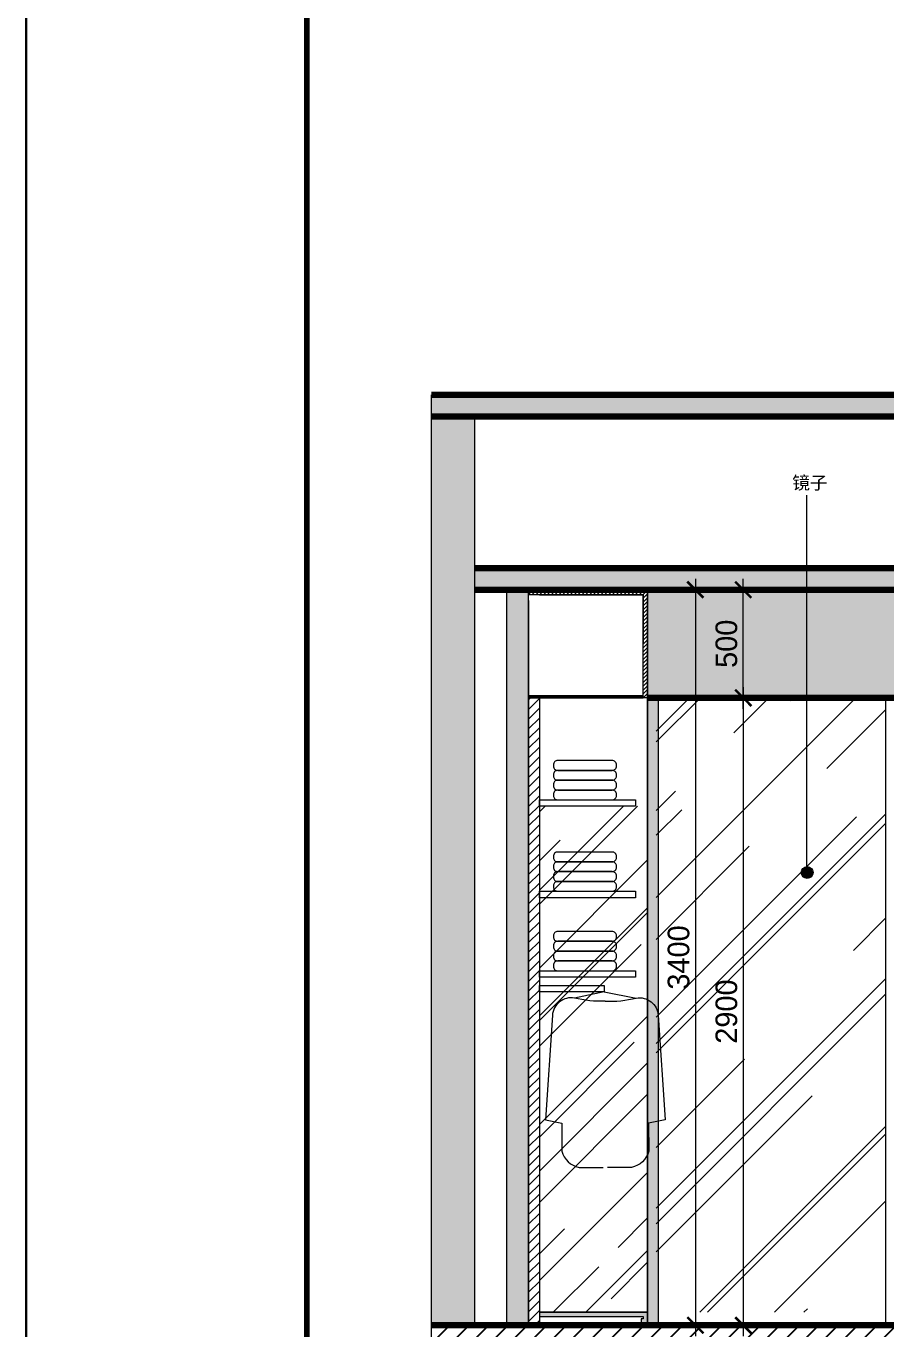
# Model space of a CAD drawing. Header units: millimetres. Extents: x 346472 to 732256, y -34068 to -15883.
# Drawn here: x 706537 to 710513, y -31032 to -25010 of the extents above; entities that cross this region are included whole.
import ezdxf

# ---------------------------------------------------------------- set-up
doc = ezdxf.new("R2010")
doc.units = ezdxf.units.MM
doc.header["$LTSCALE"] = 7
doc.header["$PDMODE"] = 3
doc.layers.get('0').update_dxf_attribs({"lineweight": 0})
doc.layers.add('1', color=1, linetype='Continuous')
doc.layers.add('图框', color=9, linetype='Continuous')
for name, color, linetype, lineweight in [('3', 3, 'Continuous', 0), ('EA7 furniture', 7, 'Continuous', 5), ('MERCHANDISING', 253, 'Continuous', 9), ('PLAN', 1, 'Continuous', 0), ('QUOTE', 251, 'Continuous', 5), ('SECTION', 7, 'Continuous', 5)]:
    doc.layers.add(name, color=color, linetype=linetype, lineweight=lineweight)
doc.styles.get("Standard").update_dxf_attribs({"font": 'STKaiti.ttf'})
doc.styles.add('style1', font='')
doc.styles.get('style1').set_extended_font_data('Century Gothic')
doc.dimstyles.new('1-50', dxfattribs={"dimscale": 50, "dimtxt": 2, "dimasz": 1.5, "dimexe": 1, "dimexo": 1.5, "dimgap": 0.5, "dimtad": 1, "dimdec": 0, "dimzin": 0, "dimdsep": 46, "dimtxsty": 'style1', "dimblk": 'ARCHTICK', "dimcen": 0, "dimdle": 1, "dimclrd": 256, "dimclre": 256, "dimclrt": 30, "dimadec": 0, "dimazin": 0, "dimtfac": 100, "dimtdec": 0, "dimtix": 1, "dimtmove": 2, "dimatfit": 3, "dimldrblk": 'arrow', "dimfxl": 250, "dimtolj": 1, "dimtzin": 0, "dimlwd": -1, "dimlwe": -1, "dimarcsym": 2})

# ---------------------------------------------------------------- blocks, each defined once
blk = doc.blocks.new('frontale')
at = {"layer": 'MERCHANDISING'}
for points in [[(0, 0), (-138.5, -28.2)], [(0, 0), (147.6, -28.2)]]:
    blk.add_lwpolyline(points, dxfattribs=at)
at = {"layer": 'MERCHANDISING', "elevation": 7.6}
for points in [[(4.5, -42.7, -0.069086), (-138.5, -28.2, 0.443599), (-240, -108.1), (-272.6, -590.6), (-195.9, -605.9), (-196.1, -736.2, 0.28689), (-117, -810.8), (-4.9, -810.8)], [(4.5, -42.7, 0.069086), (147.6, -28.2, -0.443599), (249.1, -108.1), (281.7, -590.6), (204.9, -605.9), (205.2, -736.2, -0.28689), (126.1, -810.8), (14, -810.8)]]:
    blk.add_lwpolyline(points, format="xyb", dxfattribs=at)
blk = doc.blocks.new('_ArchTick')
at = {"color": 0, "linetype": 'ByBlock', "const_width": 0.15}
blk.add_lwpolyline([(-0.5, -0.5), (0.5, 0.5)], dxfattribs=at)
blk = doc.blocks.new('*D24')
at = {"layer": 'Defpoints', "color": 0, "lineweight": 5, "transparency": 16777216}
for p in [(709460.9, -28115.3, -1), (709460.9, -31015.3), (709853.4, -31015.3)]:
    blk.add_point(p, dxfattribs=at)
at = {"layer": 'QUOTE', "transparency": 16777216}
for p, q in [((709535.9, -28115.3), (709903.4, -28115.3)), ((709853.4, -28065.3), (709853.4, -31065.3)), ((709535.9, -31015.3), (709903.4, -31015.3))]:
    blk.add_line(p, q, dxfattribs=at)
at = {"layer": 'QUOTE', "transparency": 16777216, "xscale": 75, "yscale": 75, "zscale": 75}
for p, rotation in [((709853.4, -28115.3), 90), ((709853.4, -31015.3), 270)]:
    blk.add_blockref('_ArchTick', p, dxfattribs=dict(at, rotation=rotation))
at = {"layer": 'QUOTE', "color": 30, "transparency": 16777216, "insert": (709775.9, -29565.3), "char_height": 100, "attachment_point": 5, "rotation": 90, "style": 'style1'}
blk.add_mtext('\\A1;2900', dxfattribs=at)
blk = doc.blocks.new('arrow')
at = {"layer": 'PLAN', "ltscale": 100}
blk.add_hatch(color=256, dxfattribs=at).paths.add_polyline_path([(61.552, 175.676), (61.089, 174.566), (63.518, 176.483), (60.443, 176.139)])
for p, q in [((63.518, 176.483), (60.443, 176.139)), ((61.552, 175.676), (60.443, 176.139)), ((61.089, 174.566), (63.518, 176.483)), ((61.552, 175.676), (61.089, 174.566))]:
    blk.add_line(p, q, dxfattribs=at)
blk = doc.blocks.new('*D25')
at = {"layer": 'Defpoints', "color": 0, "lineweight": 5, "transparency": 16777216}
for p in [(709460.9, -27615.3, 0), (709853.4, -27615.3), (709460.9, -28115.3, -1)]:
    blk.add_point(p, dxfattribs=at)
at = {"layer": 'QUOTE', "transparency": 16777216}
for p, q in [((709853.4, -28165.3), (709853.4, -27565.3)), ((709535.9, -27615.3), (709903.4, -27615.3)), ((709535.9, -28115.3), (709903.4, -28115.3))]:
    blk.add_line(p, q, dxfattribs=at)
at = {"layer": 'QUOTE', "transparency": 16777216, "xscale": 75, "yscale": 75, "zscale": 75}
for p, rotation in [((709853.4, -27615.3), 90), ((709853.4, -28115.3), 270)]:
    blk.add_blockref('_ArchTick', p, dxfattribs=dict(at, rotation=rotation))
at = {"layer": 'QUOTE', "color": 30, "transparency": 16777216, "insert": (709775.9, -27865.3), "char_height": 100, "attachment_point": 5, "rotation": 90, "style": 'style1'}
blk.add_mtext('\\A1;500', dxfattribs=at)
blk = doc.blocks.new('*D31')
at = {"layer": 'Defpoints', "color": 0, "lineweight": 5, "transparency": 16777216}
for p in [(709535.9, -27615.3), (709535.9, -31015.3), (709632.1, -31015.3)]:
    blk.add_point(p, dxfattribs=at)
at = {"layer": 'QUOTE', "transparency": 16777216}
for p, q in [((709632.1, -27565.3), (709632.1, -31065.3)), ((709610.9, -27615.3), (709682.1, -27615.3)), ((709610.9, -31015.3), (709682.1, -31015.3))]:
    blk.add_line(p, q, dxfattribs=at)
at = {"layer": 'QUOTE', "transparency": 16777216, "xscale": 75, "yscale": 75, "zscale": 75}
for p, rotation in [((709632.1, -27615.3), 90), ((709632.1, -31015.3), 270)]:
    blk.add_blockref('_ArchTick', p, dxfattribs=dict(at, rotation=rotation))
at = {"layer": 'QUOTE', "color": 30, "transparency": 16777216, "insert": (709554.6, -29315.3), "char_height": 100, "attachment_point": 5, "rotation": 90, "style": 'style1'}
blk.add_mtext('\\A1;3400', dxfattribs=at)

msp = doc.modelspace()

# ---------------------------------------------------------------- hatches: boundary and pattern name
h = msp.add_hatch()
h.set_pattern_fill('AR-RROOF', color=253, scale=15, angle=45)
h.set_pattern_definition([(45, (520709.64, -30300.57), (323.2892, 862.1046), [5715, -762, 1905, -381]), (45, (520933.25, -29807.55), (-627.7199, 88.9045), [1143, -125.73, 2286, -285.75]), (45, (520615.34, -29936.87), (1220.4168, 1581.4231), [3048, -533.4, 1524, -381])])
h.paths.add_polyline_path([(708910.9, -30858.9), (709410.9, -30858.9), (709410.9, -28615.3), (708910.9, -28615.3)])
h.paths.add_polyline_path([(709410.9, -30858.9), (708910.9, -30858.9), (708910.9, -30955.3), (709410.9, -30955.3)])
at = {"layer": '1'}
h = msp.add_hatch(dxfattribs=at)
h.set_pattern_fill('ANSI31', color=254, scale=20, style=0)
h.set_pattern_definition([(45, (586376.205, -5141.1), (-44.90128, 44.90128), [])])
h.paths.add_polyline_path([(708411.9, -31015.3), (708411.9, -31215.3), (720494.6, -31215.3), (720494.6, -31015.3)])
at = {"layer": 'SECTION'}
h = msp.add_hatch(color=0, dxfattribs=at)
h.dxf.hatch_style = 1
h.paths.add_polyline_path([(708411.9, -26715.3), (708411.9, -26815.3), (720494.6, -26815.3), (720494.6, -26715.3)])
h = msp.add_hatch(color=0, dxfattribs=at)
h.dxf.hatch_style = 1
h.paths.add_polyline_path([(708411.9, -31015.3), (708612, -31015.3), (708612, -26815.3), (708411.9, -26815.3)])
h = msp.add_hatch(color=0, dxfattribs=at)
h.dxf.hatch_style = 1
h.paths.add_polyline_path([(708612, -27515.3), (720300.3, -27515.3), (720300.3, -27615.3), (708612, -27615.3)])
h = msp.add_hatch(color=256, dxfattribs=at)
h.dxf.hatch_style = 1
h.paths.add_polyline_path([(708760.9, -27615.3), (708860.9, -27615.3), (708860.9, -27688.8), (708860.9, -31015.3), (708760.9, -31015.3)])
h = msp.add_hatch(dxfattribs=at)
h.set_pattern_fill('ANSI31', color=256, scale=100)
h.set_pattern_definition([(45, (98860.698, -167481.643), (-8.83883476, 8.83883476), [])])
h.paths.add_polyline_path([(709410.9, -27615.3), (709410.9, -28115.3), (709390.9, -28115.3), (709390.9, -27638.8), (708860.8, -27638.8), (708860.8, -27615.3)])
at = {"layer": 'SECTION', "ltscale": 100}
h = msp.add_hatch(color=256, dxfattribs=at)
h.dxf.hatch_style = 1
h.set_gradient(color1=(51, 51, 51), color2=(173, 173, 173), tint=1)
h.paths.add_polyline_path([(717715.5, -28115.3), (717715.5, -27615.3), (709410.9, -27615.3), (709410.9, -28115.3)])
at = {"layer": 'SECTION'}
h = msp.add_hatch(dxfattribs=at)
h.set_pattern_fill('ANSI31', color=256)
h.set_pattern_definition([(45, (520701.565, -14864.1557), (-2.24506403, 2.24506403), [])])
h.paths.add_polyline_path([(708860.8, -28115.3), (709390.9, -28115.3), (709390.9, -28105.3), (708860.8, -28105.3)])
h = msp.add_hatch(dxfattribs=at)
h.set_pattern_fill('ANSI31', color=256, scale=10)
h.set_pattern_definition([(45, (520801.588, -15564.157), (-22.4506403, 22.4506403), [])])
h.paths.add_polyline_path([(708860.9, -31015.3), (708910.9, -31015.3), (708910.9, -28115.3), (708860.9, -28115.3)])
at = {"layer": 'SECTION', "ltscale": 100}
h = msp.add_hatch(color=256, dxfattribs=at)
h.dxf.hatch_style = 1
h.set_gradient(color1=(51, 51, 51), color2=(173, 173, 173), tint=1)
h.paths.add_polyline_path([(709461, -28115.3), (709411.1, -28115.3), (709411, -31015.3), (709461, -31015.3)])
at = {"layer": 'SECTION'}
h = msp.add_hatch(dxfattribs=at)
h.set_pattern_fill('AR-RROOF', color=5, scale=20, angle=45)
h.set_pattern_definition([(45, (592644.9, -33051.6), (431.0523, 1149.4728), [7620, -1016, 2540, -508]), (45, (592943, -32394.24), (-836.96, 118.5394), [1524, -167.64, 3048, -381]), (45, (592519.16, -32566.66), (1627.2224, 2108.5641), [4064, -711.2, 2032, -508])])
h.paths.add_polyline_path([(710513.2, -28105.3), (709450.9, -28105.3), (709450.9, -30955.3), (710513.2, -30955.3)])
h = msp.add_hatch(color=256, dxfattribs=at)
h.dxf.hatch_style = 1
edge = h.paths.add_edge_path()
edge.add_arc((710148.9, -28922.7), 27.3, 0, 360)
h = msp.add_hatch(color=256, dxfattribs=at)
h.dxf.hatch_style = 1
h.paths.add_polyline_path([(709410.9, -30955.3), (708910.9, -30955.3), (708910.9, -30975.3), (709390.9, -30975.3), (709390.9, -30985.3), (709380.9, -30985.3), (709380.9, -31015.3), (709400.9, -31015.3), (709400.9, -31005.3), (709410.9, -31005.3)])

# ---------------------------------------------------------------- linework, layer by layer
at = {"color": 8, "elevation": 2.3}
for points in [[(708975.3, -28430.4, 0.414214), (708995.3, -28450.4), (709247.1, -28450.4, 0.414214), (709267.1, -28430.4), (709267.1, -28425.1, 0.414214), (709247.1, -28405.1), (708995.3, -28405.1, 0.414214), (708975.3, -28425.1)], [(708975.3, -28475.8, 0.414214), (708995.3, -28495.8), (709247.1, -28495.8, 0.414214), (709267.1, -28475.8), (709267.1, -28470.4, 0.414214), (709247.1, -28450.4), (708995.3, -28450.4, 0.414214), (708975.3, -28470.4)], [(708975.3, -28521.2, 0.414214), (708995.3, -28541.2), (709247.1, -28541.2, 0.414214), (709267.1, -28521.2), (709267.1, -28515.8, 0.414214), (709247.1, -28495.8), (708995.3, -28495.8, 0.414214), (708975.3, -28515.8)], [(708975.3, -28566.6, 0.414214), (708995.3, -28586.6), (709247.1, -28586.6, 0.414214), (709267.1, -28566.6), (709267.1, -28561.2, 0.414214), (709247.1, -28541.2), (708995.3, -28541.2, 0.414214), (708975.3, -28561.2)], [(708975.3, -28853.1, 0.414214), (708995.3, -28873.1), (709247.1, -28873.1, 0.414214), (709267.1, -28853.1), (709267.1, -28847.7, 0.414214), (709247.1, -28827.7), (708995.3, -28827.7, 0.414214), (708975.3, -28847.7)], [(708975.3, -28898.4, 0.414214), (708995.3, -28918.4), (709247.1, -28918.4, 0.414214), (709267.1, -28898.4), (709267.1, -28893.1, 0.414214), (709247.1, -28873.1), (708995.3, -28873.1, 0.414214), (708975.3, -28893.1)], [(708975.3, -28943.8, 0.414214), (708995.3, -28963.8), (709247.1, -28963.8, 0.414214), (709267.1, -28943.8), (709267.1, -28938.4, 0.414214), (709247.1, -28918.4), (708995.3, -28918.4, 0.414214), (708975.3, -28938.4)], [(708975.3, -28989.2, 0.414214), (708995.3, -29009.2), (709247.1, -29009.2, 0.414214), (709267.1, -28989.2), (709267.1, -28983.8, 0.414214), (709247.1, -28963.8), (708995.3, -28963.8, 0.414214), (708975.3, -28983.8)], [(708975.3, -29220.5, 0.414214), (708995.3, -29240.5), (709247.1, -29240.5, 0.414214), (709267.1, -29220.5), (709267.1, -29215.1, 0.414214), (709247.1, -29195.1), (708995.3, -29195.1, 0.414214), (708975.3, -29215.1)], [(708975.3, -29265.9, 0.414214), (708995.3, -29285.9), (709247.1, -29285.9, 0.414214), (709267.1, -29265.9), (709267.1, -29260.5, 0.414214), (709247.1, -29240.5), (708995.3, -29240.5, 0.414214), (708975.3, -29260.5)], [(708975.3, -29311.3, 0.414214), (708995.3, -29331.3), (709247.1, -29331.3, 0.414214), (709267.1, -29311.3), (709267.1, -29305.9, 0.414214), (709247.1, -29285.9), (708995.3, -29285.9, 0.414214), (708975.3, -29305.9)], [(708975.3, -29356.7, 0.414214), (708995.3, -29376.7), (709247.1, -29376.7, 0.414214), (709267.1, -29356.7), (709267.1, -29351.3, 0.414214), (709247.1, -29331.3), (708995.3, -29331.3, 0.414214), (708975.3, -29351.3)]]:
    msp.add_lwpolyline(points, format="xyb", close=True, dxfattribs=at)
at = {"color": 0, "ltscale": 100, "elevation": 2.3}
msp.add_lwpolyline([(708910.9, -29376.7), (709355.6, -29376.7), (709355.6, -29406.7), (708910.9, -29406.7)], close=True, dxfattribs=at)
at = {"layer": '3', "color": 0, "lineweight": 200, "ltscale": 2}
for p, q in [((708411.9, -26715.3, 2.4), (720494.6, -26715.3, 2.4)), ((708411.9, -26815.3, 2.4), (720494.6, -26815.3, 2.4)), ((708612, -27515.3, 2.4), (720138.4, -27515.3, 2.3)), ((708612, -27615.3, 2.4), (720138.4, -27615.3, 2.3)), ((709410.9, -28115.3, 2.3), (719115.5, -28115.3, 2.3)), ((708411.9, -31015.3, 2.4), (720494.6, -31015.3, 2.4))]:
    msp.add_line(p, q, dxfattribs=at)
at = {"layer": 'EA7 furniture', "color": 0, "ltscale": 100}
msp.add_line((709410.9, -28415.3, 2.3), (709410.9, -30955.3, 2.3), dxfattribs=at)
at = {"layer": 'SECTION'}
for p, q in [((708411.9, -31507.8, 2.3), (708411.9, -26715.3, 2.4)), ((708411.9, -31015.3, 2.3), (708411.9, -26815.3, 2.3)), ((708612, -31015.3, 2.3), (708612, -26815.3, 2.3)), ((708612, -31015.3, 2.3), (708612, -26815.3, 2.3)), ((708760.9, -31015.3, 2.7), (708760.9, -27615.3, 2.7)), ((708760.9, -31015.3, 2.7), (708760.9, -27615.3, 2.7)), ((708860.9, -31015.3, 2.3), (708860.9, -27615.3, 2.3)), ((708860.9, -31015.3, 2.3), (708860.9, -27615.3, 2.3)), ((709410.9, -31015.3, 2.3), (709410.9, -27615.3, 2.3)), ((709410.9, -31015.3, 2.3), (709410.9, -27615.3, 2.3)), ((708860.9, -27665.3, 2.3), (708860.9, -31015.3, 2.3)), ((709460.9, -31015.3, 1.3), (709460.9, -28115.3, 1.3)), ((709460.9, -31015.3, 1.3), (709460.9, -28115.3, 1.3)), ((710513.2, -31015.3, 2.3), (710513.2, -28115.3, 2.3)), ((710513.2, -31015.3, 2.3), (710513.2, -28115.3, 2.3)), ((709410.9, -28165.3, 2.3), (709410.9, -31015.3, 2.3)), ((708910.9, -28415.3, 2.3), (708910.9, -31015.3, 2.3)), ((708910.9, -28415.3, 2.3), (708910.9, -31015.3, 2.3))]:
    msp.add_line(p, q, dxfattribs=at)
at = {"layer": 'SECTION', "lineweight": 5}
msp.add_line((710148.1, -28916.8, -9.5), (710148.1, -27179.1, -9.5), dxfattribs=at)
at = {"layer": 'SECTION', "lineweight": 9}
for p, q in [((709410.9, -27665.3, 2.3), (709410.9, -31015.3, 2.3)), ((708860.9, -28315.3, 2.3), (708860.9, -31015.3, 2.3)), ((709410.9, -28315.3, 2.3), (709410.9, -31015.3, 2.3))]:
    msp.add_line(p, q, dxfattribs=at)
at = {"layer": 'SECTION', "elevation": 2.3}
for points in [[(708612, -27515.3), (720300.3, -27515.3), (720300.3, -27615.3), (708612, -27615.3)], [(709410.9, -28115.3), (708860.9, -28115.3), (708860.9, -27615.3), (709410.9, -27615.3)], [(708860.8, -28115.3), (709390.9, -28115.3), (709390.9, -28105.3), (708860.8, -28105.3)], [(708860.9, -28115.3), (708910.9, -28115.3), (708910.9, -31015.3), (708860.9, -31015.3)], [(708911, -28586.6), (709355.6, -28586.6), (709355.6, -28616.6), (708911, -28616.6)], [(708911, -29009.2), (709355.6, -29009.2), (709355.6, -29039.2), (708911, -29039.2)], [(708910.9, -29444.5), (709210.9, -29444.5), (709210.9, -29474.5), (708910.9, -29474.5)], [(709410.9, -30955.3), (708910.9, -30955.3), (708910.9, -31015.3), (709410.9, -31015.3)]]:
    msp.add_lwpolyline(points, close=True, dxfattribs=at)
for points in [[(708860.8, -27638.8), (708860.8, -27615.3), (709410.9, -27615.3), (709410.9, -28115.3), (709390.9, -28115.3), (709390.9, -27638.8), (708860.8, -27638.8)], [(708910.8, -27615.3), (709410.8, -27615.3), (709410.8, -27865.3)], [(708910.9, -27615.3), (709410.9, -27615.3), (709410.9, -27865.3)], [(708910.9, -27638.8), (709390.9, -27638.8), (709390.9, -27865.3)], [(708910.9, -28415.3), (708910.9, -31015.3), (708860.9, -31015.3), (708860.9, -28415.3)], [(708910.9, -28415.3), (708910.9, -31015.3), (708860.9, -31015.3), (708860.9, -28415.3)], [(708910.9, -30955.3), (709410.9, -30955.3), (709410.9, -31005.3), (709400.9, -31005.3), (709400.9, -31015.3)], [(708910.9, -30975.3), (709390.9, -30975.3), (709390.9, -30985.3), (709380.9, -30985.3), (709380.9, -31015.3)]]:
    msp.add_lwpolyline(points, dxfattribs=at)
at = {"layer": 'SECTION'}
msp.add_circle((710148.9, -28922.7, -9.5), 27.3, dxfattribs=at)
at = {"layer": '图框', "color": 251}
for points in [[(680817.9, -34068.2), (706537, -34068.2), (706537, -15882.9), (680817.9, -15882.9)], [(706537, -34068.2), (732256.1, -34068.2), (732256.1, -15882.9), (706537, -15882.9)]]:
    msp.add_lwpolyline(points, close=True, dxfattribs=at)
at = {"layer": '图框', "color": 251, "const_width": 26}
msp.add_lwpolyline([(707835.9, -16489.1), (731649.9, -16489.1), (731649.9, -33462), (707835.9, -33462)], close=True, dxfattribs=at)

# ---------------------------------------------------------------- block references
at = {"layer": 'EA7 furniture', "extrusion": (0, 0, -1), "xscale": -1, "zscale": -1}
msp.add_blockref('frontale', (-709210.9, -29474.5, -2.3), dxfattribs=at)

# ---------------------------------------------------------------- texts
at = {"layer": 'SECTION', "lineweight": 5, "insert": (710079.7, -27157.9, -9.5), "char_height": 60, "attachment_point": 7}
msp.add_mtext_dynamic_manual_height_columns('{\\fSimSun|b0|i0|c134|p2;镜子}', width=750.458, gutter_width=12.5, heights=[0], dxfattribs=at)

# ---------------------------------------------------------------- dimensions: what is measured, and where the dimension line sits
at = {"layer": 'QUOTE'}
for base, p1, p2, picture, middle in [((709853.4, -27615.3, 2.3), (709460.9, -28115.3, 1.3), (709460.9, -27615.3, 2.4), '*D25', (709775.9, -27865.3, 2.3)), ((709632.1, -31015.3, 2.3), (709535.9, -27615.3, 2.3), (709535.9, -31015.3, 2.3), '*D31', (709554.6, -29315.3, 2.3)), ((709853.4, -31015.3, 2.3), (709460.9, -28115.3, 1.3), (709460.9, -31015.3, 2.3), '*D24', (709775.9, -29565.3, 2.3))]:
    dim = msp.add_linear_dim(base=base, p1=p1, p2=p2, angle=90, dimstyle='1-50', dxfattribs=at)
    dim.commit()
    dim.dimension.update_dxf_attribs({"geometry": picture, "text_midpoint": middle})

doc.saveas('drawing.dxf')
